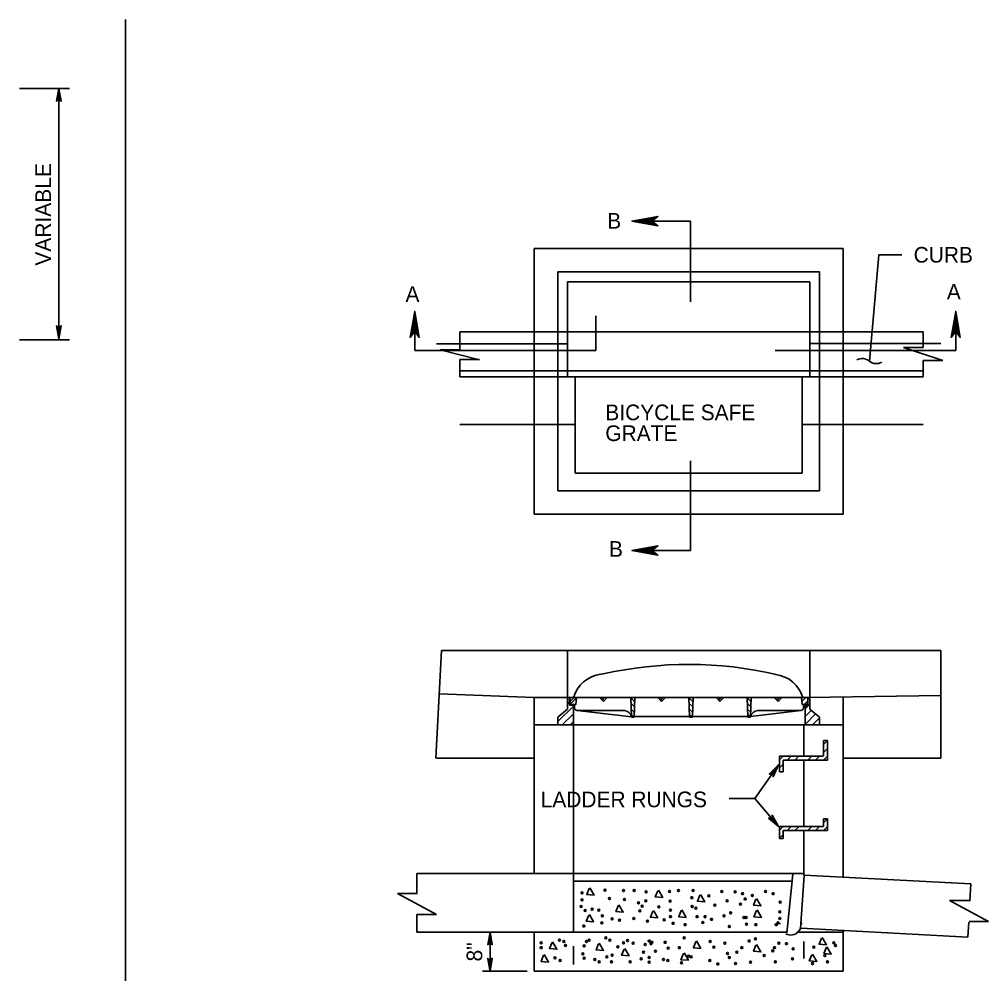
# Model space of a CAD drawing. Extents: x 0.17 to 2.79, y 0.04 to 1.76.
# Drawn here: x 2.125 to 2.786, y 1.093 to 1.745 of the extents above; entities that cross this region are included whole.
import ezdxf

# ---------------------------------------------------------------- set-up
doc = ezdxf.new("R2010")
doc.units = 0
for name, color, linetype in [('Default', 7, 'Continuous'), ('Plan Prop Drainage Structure', 7, 'Continuous'), ('Plan Prop DrainageStructure text', 7, 'Continuous')]:
    doc.layers.add(name, color=color, linetype=linetype)

msp = doc.modelspace()

# ---------------------------------------------------------------- linework, layer by layer
at = {"layer": 'Default'}
msp.add_line((2.19729, 0.23333), (2.19729, 1.74514), dxfattribs=at)
at = {"layer": 'Plan Prop Drainage Structure'}
for p, q in [((2.47609, 1.58884), (2.68675, 1.58884)), ((2.47609, 1.58884), (2.47609, 1.40751)), ((2.68675, 1.58884), (2.68675, 1.40751)), ((2.49209, 1.57284), (2.67076, 1.57284)), ((2.49209, 1.57284), (2.49209, 1.52038)), ((2.67076, 1.57284), (2.67076, 1.4235)), ((2.49876, 1.56617), (2.49876, 1.50115)), ((2.49876, 1.56617), (2.66409, 1.56617)), ((2.66409, 1.56617), (2.66409, 1.50127)), ((2.5181, 1.51917), (2.5181, 1.54279)), ((2.42533, 1.53194), (2.74143, 1.53194)), ((2.42533, 1.53194), (2.42533, 1.51975)), ((2.74143, 1.53194), (2.74143, 1.52134)), ((2.74136, 1.52134), (2.72803, 1.52134)), ((2.72803, 1.52134), (2.75478, 1.51237)), ((2.42533, 1.51975), (2.41199, 1.51975)), ((2.41199, 1.51975), (2.43874, 1.51295)), ((2.49209, 1.52038), (2.49209, 1.4235)), ((2.42533, 1.5131), (2.43866, 1.5131)), ((2.42533, 1.5131), (2.42533, 1.50127)), ((2.74143, 1.51229), (2.75476, 1.51229)), ((2.74143, 1.51229), (2.74143, 1.50127)), ((2.42533, 1.50527), (2.74143, 1.50527)), ((2.42533, 1.50127), (2.74143, 1.50127)), ((2.50409, 1.5013), (2.50409, 1.4355)), ((2.65875, 1.50127), (2.65875, 1.4355)), ((2.50409, 1.4355), (2.65875, 1.4355)), ((2.49209, 1.4235), (2.67076, 1.4235)), ((2.47609, 1.40751), (2.68675, 1.40751)), ((2.41291, 1.31445), (2.40892, 1.24114)), ((2.4129, 1.31445), (2.49875, 1.31445)), ((2.49875, 1.31445), (2.49875, 1.27445)), ((2.66409, 1.31445), (2.49875, 1.31445)), ((2.66409, 1.31445), (2.66409, 1.31445)), ((2.66409, 1.31445), (2.66409, 1.27445)), ((2.66409, 1.31445), (2.75342, 1.31445)), ((2.75342, 1.31445), (2.75342, 1.24111)), ((2.52151, 1.2983), (2.52321, 1.29859)), ((2.41131, 1.28504), (2.47609, 1.28245)), ((2.75342, 1.28378), (2.66295, 1.2824)), ((2.49875, 1.28245), (2.47609, 1.28245)), ((2.47609, 1.28245), (2.47609, 1.24778)), ((2.47609, 1.28245), (2.47609, 1.16245)), ((2.49209, 1.266), (2.50276, 1.27667)), ((2.49875, 1.28245), (2.50009, 1.28245)), ((2.4989, 1.27814), (2.50009, 1.27934)), ((2.50009, 1.27722), (2.50009, 1.28245)), ((2.50276, 1.27722), (2.50009, 1.27722)), ((2.50028, 1.2824), (2.50074, 1.27778)), ((2.50028, 1.2824), (2.66295, 1.2824)), ((2.50062, 1.27977), (2.50318, 1.28234)), ((2.50074, 1.27778), (2.50444, 1.27778)), ((2.5008, 1.2781), (2.50477, 1.28208)), ((2.50276, 1.27589), (2.50276, 1.27722)), ((2.5035, 1.27778), (2.5035, 1.27548)), ((2.50419, 1.2778), (2.50445, 1.27806)), ((2.5049, 1.2824), (2.50444, 1.27778)), ((2.52323, 1.27979), (2.52062, 1.2824)), ((2.5215, 1.28167), (2.52209, 1.28238)), ((2.52251, 1.28071), (2.52385, 1.2823)), ((2.52323, 1.27979), (2.52585, 1.2824)), ((2.54188, 1.2824), (2.54234, 1.269)), ((2.5419, 1.28226), (2.54441, 1.27975)), ((2.54211, 1.27835), (2.54441, 1.27605)), ((2.54465, 1.2824), (2.54419, 1.269)), ((2.56298, 1.27979), (2.56037, 1.2824)), ((2.56125, 1.28167), (2.56184, 1.28238)), ((2.56226, 1.28071), (2.5636, 1.2823)), ((2.56298, 1.27979), (2.5656, 1.2824)), ((2.58163, 1.2824), (2.58209, 1.269)), ((2.58165, 1.28226), (2.58416, 1.27975)), ((2.58186, 1.27835), (2.58416, 1.27605)), ((2.5844, 1.2824), (2.58394, 1.269)), ((2.59578, 1.2824), (2.60772, 1.2824)), ((2.60273, 1.27979), (2.60011, 1.2824)), ((2.601, 1.28167), (2.60159, 1.28238)), ((2.60201, 1.28071), (2.60335, 1.2823)), ((2.60273, 1.27979), (2.60534, 1.2824)), ((2.62138, 1.2824), (2.62184, 1.269)), ((2.6214, 1.28226), (2.62391, 1.27975)), ((2.62161, 1.27835), (2.62391, 1.27605)), ((2.62415, 1.2824), (2.62369, 1.269)), ((2.63553, 1.2824), (2.64747, 1.2824)), ((2.63553, 1.2824), (2.64747, 1.2824)), ((2.64248, 1.27979), (2.63986, 1.2824)), ((2.64074, 1.28167), (2.64134, 1.28238)), ((2.64176, 1.28071), (2.64309, 1.2823)), ((2.64248, 1.27979), (2.64509, 1.2824)), ((2.65833, 1.2824), (2.65879, 1.27778)), ((2.65866, 1.27977), (2.66123, 1.28234)), ((2.65879, 1.27778), (2.66249, 1.27778)), ((2.65971, 1.27778), (2.65971, 1.27548)), ((2.66042, 1.27783), (2.66269, 1.28011)), ((2.66084, 1.27475), (2.66409, 1.278)), ((2.66084, 1.27685), (2.66084, 1.26378)), ((2.66084, 1.27685), (2.66276, 1.27685)), ((2.66224, 1.2778), (2.66249, 1.27806)), ((2.66295, 1.2824), (2.66249, 1.27778)), ((2.66276, 1.27685), (2.66276, 1.28236)), ((2.66276, 1.28236), (2.66409, 1.28236)), ((2.66276, 1.28201), (2.66312, 1.28236)), ((2.68675, 1.2824), (2.68675, 1.15957)), ((2.49209, 1.26911), (2.49875, 1.27445)), ((2.4952, 1.26378), (2.50276, 1.27134)), ((2.50276, 1.27322), (2.50276, 1.27589)), ((2.50276, 1.27322), (2.50276, 1.26378)), ((2.5424, 1.26939), (2.50534, 1.27363)), ((2.50534, 1.27362), (2.53755, 1.27362)), ((2.54217, 1.2746), (2.54431, 1.27246)), ((2.54228, 1.27079), (2.54395, 1.26912)), ((2.54415, 1.2694), (2.58206, 1.26943)), ((2.58192, 1.2746), (2.58406, 1.27246)), ((2.58203, 1.27079), (2.58396, 1.26887)), ((2.58399, 1.26943), (2.6218, 1.26946)), ((2.62167, 1.2746), (2.62381, 1.27246)), ((2.62178, 1.27079), (2.6234, 1.26916)), ((2.62369, 1.26946), (2.65787, 1.27362)), ((2.65787, 1.27362), (2.62854, 1.27368)), ((2.66084, 1.26942), (2.66508, 1.27366)), ((2.66084, 1.26408), (2.66804, 1.27129)), ((2.67075, 1.26911), (2.66409, 1.27445)), ((2.67075, 1.26911), (2.66409, 1.27445)), ((2.47609, 1.26378), (2.68675, 1.26378)), ((2.49209, 1.26911), (2.49209, 1.26378)), ((2.49209, 1.26378), (2.50276, 1.26378)), ((2.50053, 1.26378), (2.50276, 1.266)), ((2.50276, 1.26378), (2.50276, 1.12245)), ((2.54419, 1.269), (2.54234, 1.269)), ((2.58394, 1.269), (2.58209, 1.269)), ((2.62369, 1.269), (2.62184, 1.269)), ((2.66009, 1.26378), (2.66009, 1.2425)), ((2.66587, 1.26378), (2.67075, 1.26867)), ((2.67075, 1.26911), (2.67075, 1.26378)), ((2.67342, 1.25311), (2.67342, 1.24245)), ((2.67342, 1.25311), (2.67609, 1.25311)), ((2.67355, 1.25058), (2.67609, 1.25311)), ((2.67609, 1.25311), (2.67609, 1.23978)), ((2.67355, 1.24525), (2.67609, 1.24778)), ((2.40942, 1.24111), (2.47609, 1.24111)), ((2.64331, 1.24238), (2.64331, 1.23171)), ((2.64331, 1.24238), (2.67323, 1.24238)), ((2.64345, 1.23985), (2.64598, 1.24238)), ((2.64345, 1.23451), (2.64598, 1.23705)), ((2.64598, 1.23971), (2.64598, 1.23171)), ((2.64598, 1.23971), (2.66254, 1.23971)), ((2.64878, 1.23985), (2.65131, 1.24238)), ((2.65411, 1.23985), (2.65665, 1.24238)), ((2.66009, 1.23962), (2.66009, 1.19418)), ((2.66254, 1.23978), (2.67609, 1.23978)), ((2.66289, 1.23991), (2.66542, 1.24245)), ((2.66822, 1.23991), (2.67075, 1.24245)), ((2.67355, 1.23991), (2.67609, 1.24245)), ((2.68675, 1.24111), (2.75342, 1.24111)), ((2.64331, 1.23171), (2.64598, 1.23171)), ((2.67342, 1.19978), (2.67342, 1.19445)), ((2.67342, 1.19978), (2.67609, 1.19978)), ((2.67355, 1.19725), (2.67609, 1.19978)), ((2.67609, 1.19978), (2.67609, 1.19178)), ((2.64331, 1.19445), (2.64331, 1.18638)), ((2.64331, 1.19445), (2.67342, 1.19445)), ((2.64345, 1.19185), (2.64598, 1.19438)), ((2.64598, 1.19178), (2.64598, 1.18638)), ((2.64598, 1.19178), (2.67609, 1.19178)), ((2.64878, 1.19185), (2.65131, 1.19438)), ((2.65415, 1.19189), (2.65673, 1.19446)), ((2.66009, 1.19165), (2.66009, 1.16124)), ((2.66289, 1.19191), (2.66542, 1.19445)), ((2.66822, 1.19191), (2.67075, 1.19445)), ((2.67355, 1.19191), (2.67609, 1.19445)), ((2.64331, 1.18638), (2.64598, 1.18638)), ((2.64345, 1.18651), (2.64598, 1.18905)), ((2.39609, 1.16245), (2.50276, 1.16245)), ((2.39609, 1.16245), (2.39609, 1.14879)), ((2.47609, 1.16245), (2.65899, 1.16245)), ((2.50276, 1.15711), (2.65187, 1.15711)), ((2.65246, 1.16186), (2.6484, 1.12177)), ((2.6577, 1.12479), (2.66011, 1.161)), ((2.65899, 1.16245), (2.65899, 1.16245)), ((2.66013, 1.16136), (2.77383, 1.1553)), ((2.77383, 1.1553), (2.7732, 1.14355)), ((2.39611, 1.14879), (2.38278, 1.14879)), ((2.38278, 1.14879), (2.40933, 1.13437)), ((2.7727, 1.14402), (2.75936, 1.14402)), ((2.75936, 1.14402), (2.78603, 1.12973)), ((2.39599, 1.13437), (2.40933, 1.13437)), ((2.39609, 1.13449), (2.39609, 1.12245)), ((2.65804, 1.1251), (2.77189, 1.11902)), ((2.77243, 1.12921), (2.77189, 1.11902)), ((2.7727, 1.12973), (2.78603, 1.12973)), ((2.39609, 1.12245), (2.50276, 1.12245)), ((2.47609, 1.12245), (2.47609, 1.09578)), ((2.47609, 1.12245), (2.6484, 1.12245)), ((2.47609, 1.12245), (2.64367, 1.12245)), ((2.64968, 1.12051), (2.64762, 1.12103)), ((2.65511, 1.12245), (2.68675, 1.12245)), ((2.66357, 1.12245), (2.68675, 1.12245)), ((2.68675, 1.12383), (2.68675, 1.09578)), ((2.50276, 1.11275), (2.50276, 1.10026)), ((2.66009, 1.11608), (2.66009, 1.10442)), ((2.47609, 1.09578), (2.68675, 1.09578))]:
    msp.add_line(p, q, dxfattribs=at)
for points in [[(2.51398, 1.1526), (2.51693, 1.14755), (2.51188, 1.14797), (2.51356, 1.15218)], [(2.56077, 1.15109), (2.56371, 1.14604), (2.55866, 1.14646), (2.56035, 1.15067)], [(2.58944, 1.14807), (2.59239, 1.14302), (2.58734, 1.14344), (2.58902, 1.14765)], [(2.62778, 1.14535), (2.63072, 1.14031), (2.62567, 1.14073), (2.62735, 1.14493)], [(2.5339, 1.14113), (2.53685, 1.13608), (2.5318, 1.1365), (2.53348, 1.14071)], [(2.55745, 1.1372), (2.56039, 1.13216), (2.55534, 1.13258), (2.55703, 1.13678)], [(2.57676, 1.1375), (2.57971, 1.13246), (2.57466, 1.13288), (2.57634, 1.13708)], [(2.62808, 1.1375), (2.63102, 1.13246), (2.62597, 1.13288), (2.62766, 1.13708)], [(2.51368, 1.13449), (2.51662, 1.12944), (2.51158, 1.12986), (2.51326, 1.13407)], [(2.67245, 1.11879), (2.67539, 1.11375), (2.67034, 1.11417), (2.67203, 1.11837)], [(2.48863, 1.11577), (2.49157, 1.11073), (2.48652, 1.11115), (2.48821, 1.11535)], [(2.52032, 1.11487), (2.52326, 1.10982), (2.51822, 1.11024), (2.5199, 1.11445)], [(2.53783, 1.11125), (2.54077, 1.1062), (2.53572, 1.10662), (2.53741, 1.11082)], [(2.58672, 1.11638), (2.58967, 1.11133), (2.58462, 1.11175), (2.5863, 1.11596)], [(2.62778, 1.11396), (2.63072, 1.10892), (2.62567, 1.10934), (2.62735, 1.11354)], [(2.67577, 1.11245), (2.67871, 1.10741), (2.67366, 1.10783), (2.67535, 1.11203)], [(2.48289, 1.10702), (2.48584, 1.10197), (2.48079, 1.10239), (2.48247, 1.1066)], [(2.57827, 1.10823), (2.58122, 1.10318), (2.57617, 1.1036), (2.57785, 1.10781)], [(2.66581, 1.10732), (2.66875, 1.10228), (2.6637, 1.1027), (2.66539, 1.1069)]]:
    msp.add_lwpolyline(points, dxfattribs=at)
for centre in [(2.52434, 1.15104), (2.53702, 1.15074), (2.54426, 1.15074), (2.55241, 1.14984), (2.56841, 1.15014), (2.57445, 1.15074), (2.58441, 1.15074), (2.60403, 1.15014), (2.61308, 1.14984), (2.63391, 1.15014), (2.50865, 1.14923), (2.50865, 1.1444), (2.52736, 1.14531), (2.53762, 1.1447), (2.55211, 1.1438), (2.56871, 1.1435), (2.5835, 1.14591), (2.59527, 1.14712), (2.60765, 1.1438), (2.61821, 1.14863), (2.62003, 1.14501), (2.62486, 1.14742), (2.63904, 1.14863), (2.50804, 1.13987), (2.51076, 1.13716), (2.51559, 1.13806), (2.52012, 1.13746), (2.54728, 1.14229), (2.54819, 1.13686), (2.5497, 1.14018), (2.56117, 1.13957), (2.56901, 1.13746), (2.58381, 1.13987), (2.58622, 1.13867), (2.5992, 1.14078), (2.61671, 1.14138), (2.64387, 1.14289), (2.52253, 1.13354), (2.52917, 1.13142), (2.5343, 1.13052), (2.54396, 1.13173), (2.55332, 1.12991), (2.56479, 1.13082), (2.56901, 1.13293), (2.58713, 1.13293), (2.59256, 1.13293), (2.59709, 1.13112), (2.60554, 1.13354), (2.61007, 1.13565), (2.61912, 1.13233), (2.62063, 1.13233), (2.64357, 1.13625), (2.64357, 1.13173), (2.50985, 1.12659), (2.52223, 1.12871), (2.57083, 1.1284), (2.57898, 1.1275), (2.59105, 1.12901), (2.60916, 1.12629), (2.62093, 1.1278), (2.62727, 1.1275), (2.64115, 1.1275), (2.64236, 1.12871), (2.49325, 1.11694), (2.51348, 1.11694), (2.52495, 1.11844), (2.52766, 1.11694), (2.57837, 1.11844), (2.62697, 1.11784), (2.48088, 1.11512), (2.48088, 1.1118), (2.49627, 1.11603), (2.49748, 1.11331), (2.51016, 1.11301), (2.51167, 1.11603), (2.5331, 1.11241), (2.53702, 1.11512), (2.53974, 1.11663), (2.54366, 1.11482), (2.55181, 1.11392), (2.55453, 1.11633), (2.55573, 1.11452), (2.55634, 1.11543), (2.56539, 1.11543), (2.56751, 1.1115), (2.57505, 1.1118), (2.59618, 1.11603), (2.5986, 1.11211), (2.60614, 1.11482), (2.61761, 1.1118), (2.62274, 1.11633), (2.63995, 1.1118), (2.64297, 1.11482), (2.6481, 1.11452), (2.65262, 1.1109), (2.66681, 1.11211), (2.68039, 1.11512), (2.6816, 1.11331), (2.49023, 1.10486), (2.50925, 1.10758), (2.51016, 1.10456), (2.5174, 1.10365), (2.52555, 1.10547), (2.52917, 1.10667), (2.54909, 1.10426), (2.5506, 1.10879), (2.55453, 1.10516), (2.55875, 1.10939), (2.56419, 1.10365), (2.58139, 1.10607), (2.5832, 1.10547), (2.60795, 1.10788), (2.60916, 1.10516), (2.61429, 1.10879), (2.633, 1.10637), (2.63874, 1.10969), (2.65232, 1.10426), (2.67436, 1.10637), (2.49386, 1.10305), (2.52042, 1.10214), (2.52887, 1.10214), (2.54155, 1.10214), (2.55453, 1.10184), (2.5672, 1.10305), (2.57656, 1.10154), (2.59588, 1.10305), (2.60131, 1.10064), (2.61339, 1.10094), (2.62365, 1.10184), (2.64055, 1.10214), (2.66591, 1.10094), (2.67617, 1.10214)]:
    msp.add_circle(centre, 0.000667, dxfattribs=at)
for centre, radius, start, end in [((2.58138, 1.03835), 0.26667, 77.07493, 102.60017), ((2.52413, 1.27631), 0.02214, 96.79401, 164.2015), ((2.63808, 1.27618), 0.02214, 15.7985, 83.20599), ((2.50534, 1.27548), 0.00185, 177.99294, 270.01422), ((2.53701, 1.2681), 0.00555, 13.54797, 84.39694), ((2.62909, 1.26816), 0.00555, 95.60306, 166.45203), ((2.65787, 1.27548), 0.00185, 269.98578, 2.00706), ((2.65395, 1.1574), 0.00733, 31.17203, 43.29743), ((2.65098, 1.12772), 0.00733, 174.09507, 180), ((2.65098, 1.12772), 0.00733, 259.76286, 336.42397), ((2.65098, 1.12772), 0.00733, 0, 8.39306)]:
    msp.add_arc(centre, radius, start, end, dxfattribs=at)
at = {"layer": 'Plan Prop DrainageStructure text'}
for p, q in [((2.12488, 1.698), (2.15909, 1.698)), ((2.1518, 1.52724), (2.1518, 1.698)), ((2.58276, 1.60751), (2.55219, 1.60751)), ((2.58276, 1.60751), (2.58276, 1.55243)), ((2.71123, 1.58452), (2.7047, 1.51199)), ((2.71123, 1.58452), (2.72688, 1.58452)), ((2.39452, 1.51917), (2.39452, 1.53372)), ((2.76361, 1.51917), (2.76361, 1.53372)), ((2.12488, 1.52647), (2.15909, 1.52647)), ((2.40942, 1.52382), (2.49876, 1.52382)), ((2.66409, 1.52394), (2.75342, 1.52394)), ((2.39452, 1.51917), (2.5181, 1.51917)), ((2.64053, 1.51917), (2.76361, 1.51917)), ((2.42533, 1.46884), (2.50409, 1.46884)), ((2.65875, 1.46884), (2.74143, 1.46884)), ((2.58276, 1.44388), (2.58276, 1.38275)), ((2.58276, 1.38275), (2.55219, 1.38275)), ((2.62659, 1.21365), (2.64281, 1.23655)), ((2.60896, 1.21365), (2.62659, 1.21365)), ((2.62659, 1.21365), (2.64281, 1.1945)), ((2.44594, 1.09578), (2.44594, 1.12248)), ((2.44088, 1.09578), (2.47126, 1.09578))]:
    msp.add_line(p, q, dxfattribs=at)
for points in [[(2.1518, 1.698), (2.15025, 1.68924), (2.1518, 1.69133), (2.15332, 1.68929), (2.1518, 1.698), (2.15181, 1.69742), (2.15037, 1.68949), (2.15182, 1.6915), (2.1532, 1.68964), (2.15184, 1.6971), (2.1518, 1.69681), (2.15059, 1.69002), (2.15182, 1.69154), (2.15301, 1.68998), (2.1518, 1.69668), (2.15184, 1.69639), (2.15077, 1.69045), (2.1518, 1.6916), (2.15287, 1.69043), (2.15184, 1.69554), (2.15184, 1.69505), (2.15099, 1.69089), (2.15177, 1.6917), (2.15264, 1.69083), (2.1518, 1.69496), (2.15177, 1.69449), (2.15124, 1.69137), (2.15184, 1.69197), (2.15244, 1.69131), (2.1518, 1.69406), (2.15175, 1.69362), (2.1514, 1.69174), (2.15182, 1.69205), (2.15229, 1.69154), (2.1518, 1.69339), (2.15151, 1.69217), (2.15184, 1.69234), (2.15218, 1.69181), (2.15184, 1.69308), (2.15164, 1.69228), (2.15191, 1.69262), (2.15206, 1.69223), (2.15182, 1.69261), (2.15177, 1.69241)], [(2.54276, 1.60751), (2.5605, 1.60438), (2.55626, 1.60751), (2.5604, 1.6106), (2.54276, 1.60751), (2.54393, 1.60755), (2.56, 1.60461), (2.55593, 1.60755), (2.55969, 1.61036), (2.54457, 1.6076), (2.54516, 1.60751), (2.55892, 1.60507), (2.55584, 1.60755), (2.55901, 1.60996), (2.54543, 1.60751), (2.54602, 1.6076), (2.55805, 1.60543), (2.55571, 1.60751), (2.5581, 1.60968), (2.54773, 1.6076), (2.54873, 1.6076), (2.55716, 1.60588), (2.55552, 1.60746), (2.55728, 1.60923), (2.54891, 1.60751), (2.54986, 1.60746), (2.55619, 1.60637), (2.55498, 1.6076), (2.5563, 1.60882), (2.55073, 1.60751), (2.55162, 1.60742), (2.55543, 1.6067), (2.5548, 1.60755), (2.55584, 1.6085), (2.55209, 1.60751), (2.55457, 1.60692), (2.55421, 1.6076), (2.5553, 1.60828), (2.55271, 1.6076), (2.55434, 1.6072), (2.55366, 1.60773), (2.55444, 1.60805), (2.55366, 1.60755), (2.55407, 1.60746)], [(2.39452, 1.54584), (2.39139, 1.5281), (2.39452, 1.53233), (2.39761, 1.52819), (2.39452, 1.54584), (2.39455, 1.54466), (2.39162, 1.52859), (2.39456, 1.53267), (2.39737, 1.5289), (2.39461, 1.54402), (2.39452, 1.54343), (2.39208, 1.52967), (2.39456, 1.53276), (2.39697, 1.52958), (2.39452, 1.54316), (2.39461, 1.54257), (2.39244, 1.53054), (2.39452, 1.53288), (2.39669, 1.53049), (2.39461, 1.54086), (2.39461, 1.53986), (2.39288, 1.53143), (2.39447, 1.53307), (2.39624, 1.53131), (2.39452, 1.53968), (2.39447, 1.53873), (2.39338, 1.5324), (2.39461, 1.53361), (2.39583, 1.5323), (2.39452, 1.53786), (2.39443, 1.53697), (2.3937, 1.53316), (2.39456, 1.53379), (2.39551, 1.53275), (2.39452, 1.5365), (2.39393, 1.53402), (2.39461, 1.53438), (2.39529, 1.53329), (2.39461, 1.53588), (2.3942, 1.53425), (2.39474, 1.53493), (2.39506, 1.53415), (2.39456, 1.53493), (2.39447, 1.53452)], [(2.76361, 1.54584), (2.76047, 1.5281), (2.76361, 1.53233), (2.76669, 1.52819), (2.76361, 1.54584), (2.76364, 1.54466), (2.7607, 1.52859), (2.76365, 1.53267), (2.76645, 1.5289), (2.76369, 1.54402), (2.76361, 1.54343), (2.76116, 1.52967), (2.76364, 1.53276), (2.76605, 1.52958), (2.76361, 1.54316), (2.76369, 1.54257), (2.76152, 1.53054), (2.76361, 1.53288), (2.76577, 1.53049), (2.7637, 1.54086), (2.7637, 1.53986), (2.76197, 1.53143), (2.76356, 1.53307), (2.76532, 1.53131), (2.76361, 1.53968), (2.76355, 1.53873), (2.76247, 1.5324), (2.7637, 1.53361), (2.76491, 1.5323), (2.76361, 1.53786), (2.76352, 1.53697), (2.76279, 1.53316), (2.76365, 1.53379), (2.76459, 1.53275), (2.7636, 1.5365), (2.76302, 1.53402), (2.7637, 1.53438), (2.76438, 1.53329), (2.7637, 1.53588), (2.76329, 1.53425), (2.76383, 1.53493), (2.76415, 1.53415), (2.76365, 1.53493), (2.76356, 1.53452)], [(2.1518, 1.52724), (2.15337, 1.53612), (2.1518, 1.534), (2.15025, 1.53608), (2.1518, 1.52724), (2.15178, 1.52783), (2.15325, 1.53587), (2.15178, 1.53383), (2.15037, 1.53572), (2.15175, 1.52814), (2.1518, 1.52844), (2.15302, 1.53534), (2.15178, 1.53379), (2.15057, 1.53538), (2.1518, 1.52858), (2.15175, 1.52887), (2.15284, 1.5349), (2.1518, 1.53373), (2.15071, 1.53492), (2.15175, 1.52973), (2.15175, 1.53023), (2.15262, 1.53445), (2.15182, 1.53363), (2.15094, 1.53451), (2.1518, 1.53032), (2.15183, 1.53079), (2.15237, 1.53397), (2.15175, 1.53336), (2.15114, 1.53402), (2.1518, 1.53123), (2.15184, 1.53168), (2.15221, 1.53358), (2.15178, 1.53327), (2.15131, 1.53379), (2.1518, 1.53191), (2.15209, 1.53315), (2.15175, 1.53297), (2.15141, 1.53352), (2.15175, 1.53222), (2.15196, 1.53304), (2.15169, 1.5327), (2.15153, 1.53309), (2.15178, 1.5327), (2.15182, 1.5329)], [(2.54276, 1.38275), (2.5605, 1.37961), (2.55626, 1.38275), (2.5604, 1.38584), (2.54276, 1.38275), (2.54393, 1.38278), (2.56, 1.37984), (2.55593, 1.38279), (2.55969, 1.38559), (2.54457, 1.38284), (2.54516, 1.38275), (2.55892, 1.3803), (2.55584, 1.38278), (2.55901, 1.38519), (2.54543, 1.38275), (2.54602, 1.38284), (2.55805, 1.38066), (2.55571, 1.38275), (2.5581, 1.38491), (2.54773, 1.38284), (2.54873, 1.38284), (2.55716, 1.38111), (2.55552, 1.3827), (2.55728, 1.38446), (2.54891, 1.38275), (2.54986, 1.38269), (2.55619, 1.38161), (2.55498, 1.38284), (2.5563, 1.38405), (2.55073, 1.38275), (2.55162, 1.38266), (2.55543, 1.38193), (2.5548, 1.38279), (2.55584, 1.38373), (2.55209, 1.38274), (2.55457, 1.38216), (2.55421, 1.38284), (2.5553, 1.38352), (2.55271, 1.38284), (2.55434, 1.38243), (2.55366, 1.38297), (2.55444, 1.38329), (2.55366, 1.38279), (2.55407, 1.3827)], [(2.64281, 1.23655), (2.6364, 1.23022), (2.6389, 1.23104), (2.63896, 1.22846), (2.64281, 1.23655), (2.64248, 1.23606), (2.63664, 1.23035), (2.63902, 1.23117), (2.63907, 1.22882), (2.64232, 1.23579), (2.64211, 1.23557), (2.63714, 1.23066), (2.63904, 1.2312), (2.63911, 1.22921), (2.64203, 1.23546), (2.6419, 1.23519), (2.63754, 1.23091), (2.63906, 1.23126), (2.63925, 1.22967), (2.6414, 1.23449), (2.64111, 1.23409), (2.63798, 1.23115), (2.6391, 1.23136), (2.63931, 1.23013), (2.64103, 1.23404), (2.64073, 1.23367), (2.63846, 1.2314), (2.63931, 1.23154), (2.63943, 1.23065), (2.6405, 1.2333), (2.64021, 1.23296), (2.63881, 1.23162), (2.63934, 1.23162), (2.63943, 1.23093), (2.64011, 1.23274), (2.63915, 1.2319), (2.63953, 1.23185), (2.63949, 1.23121), (2.63997, 1.23246), (2.63933, 1.23192), (2.63974, 1.23204), (2.63965, 1.23163), (2.63967, 1.23209), (2.63952, 1.23195)], [(2.64281, 1.1945), (2.63827, 1.20228), (2.63844, 1.19965), (2.63592, 1.20023), (2.64281, 1.1945), (2.64241, 1.19494), (2.63834, 1.20201), (2.63853, 1.19951), (2.63625, 1.20004), (2.64219, 1.19516), (2.64203, 1.19541), (2.63851, 1.20146), (2.63857, 1.19948), (2.63662, 1.19991), (2.64194, 1.19552), (2.64172, 1.19571), (2.63866, 1.20101), (2.63862, 1.19944), (2.63702, 1.19965), (2.64116, 1.19637), (2.64084, 1.19675), (2.63878, 1.20052), (2.6387, 1.19938), (2.63746, 1.19949), (2.64082, 1.19685), (2.64053, 1.19723), (2.6389, 1.19999), (2.63882, 1.19913), (2.63793, 1.19924), (2.64023, 1.19754), (2.63997, 1.19791), (2.63902, 1.1996), (2.6389, 1.19908), (2.6382, 1.19917), (2.63979, 1.19806), (2.63922, 1.19919), (2.63907, 1.19884), (2.63846, 1.19904), (2.63955, 1.19827), (2.63918, 1.19902), (2.6392, 1.19859), (2.63882, 1.19878), (2.63927, 1.19865), (2.63917, 1.19883)], [(2.44594, 1.12248), (2.4444, 1.11375), (2.44594, 1.11583), (2.44746, 1.11379), (2.44594, 1.12248), (2.44596, 1.12191), (2.44451, 1.11399), (2.44596, 1.116), (2.44735, 1.11415), (2.44599, 1.12159), (2.44594, 1.1213), (2.44474, 1.11452), (2.44596, 1.11604), (2.44715, 1.11448), (2.44594, 1.12117), (2.44599, 1.12088), (2.44492, 1.11495), (2.44594, 1.11611), (2.44701, 1.11493), (2.44599, 1.12003), (2.44599, 1.11954), (2.44514, 1.11539), (2.44592, 1.1162), (2.44679, 1.11533), (2.44594, 1.11945), (2.44592, 1.11899), (2.44538, 1.11587), (2.44599, 1.11647), (2.44659, 1.11582), (2.44594, 1.11856), (2.4459, 1.11812), (2.44554, 1.11624), (2.44596, 1.11655), (2.44643, 1.11604), (2.44594, 1.11789), (2.44565, 1.11667), (2.44599, 1.11684), (2.44632, 1.11631), (2.44599, 1.11758), (2.44579, 1.11678), (2.44605, 1.11712), (2.44621, 1.11673), (2.44596, 1.11711), (2.44592, 1.11691)], [(2.44594, 1.09578), (2.44749, 1.10452), (2.44594, 1.10243), (2.44442, 1.10447), (2.44594, 1.09578), (2.44593, 1.09636), (2.44737, 1.10427), (2.44593, 1.10227), (2.44454, 1.10412), (2.4459, 1.09667), (2.44594, 1.09696), (2.44715, 1.10374), (2.44593, 1.10222), (2.44474, 1.10379), (2.44595, 1.0971), (2.4459, 1.09739), (2.44697, 1.10331), (2.44595, 1.10216), (2.44488, 1.10334), (2.4459, 1.09823), (2.4459, 1.09872), (2.44675, 1.10287), (2.44597, 1.10207), (2.4451, 1.10294), (2.44594, 1.09881), (2.44597, 1.09928), (2.44651, 1.1024), (2.4459, 1.1018), (2.4453, 1.10245), (2.44594, 1.09971), (2.44599, 1.10015), (2.44635, 1.10202), (2.44593, 1.10171), (2.44546, 1.10222), (2.44595, 1.10038), (2.44624, 1.1016), (2.4459, 1.10142), (2.44557, 1.10196), (2.4459, 1.10068), (2.4461, 1.10149), (2.44584, 1.10115), (2.44568, 1.10154), (2.44593, 1.10115), (2.44597, 1.10135)]]:
    msp.add_lwpolyline(points, dxfattribs=at)
for centre, start, end in [((2.69992, 1.50636), 49.67806, 120.04325), ((2.70948, 1.51762), 229.67806, 300.04325)]:
    msp.add_arc(centre, 0.00739, start, end, dxfattribs=at)

# ---------------------------------------------------------------- texts
for s, height, p in [('VARIABLE', 0.010696, (2.14645, 1.57711)), ('8"', 0.010675, (2.44061, 1.10238))]:
    msp.add_text(s, height=height, rotation=90, dxfattribs=at).set_placement(p)
for s, height, p in [('B', 0.01067, (2.52588, 1.60237)), ('CURB', 0.010675, (2.73489, 1.57919)), ('A', 0.01067, (2.38827, 1.55235)), ('A', 0.01067, (2.75753, 1.55403)), ('BICYCLE SAFE', 0.0106747, (2.52458, 1.47166)), ('GRATE', 0.010675, (2.52458, 1.45745)), ('B', 0.01067, (2.52709, 1.3785)), ('LADDER RUNGS', 0.0106747, (2.48048, 1.2076))]:
    msp.add_text(s, height=height, dxfattribs=at).set_placement(p)

doc.saveas('drawing.dxf')
